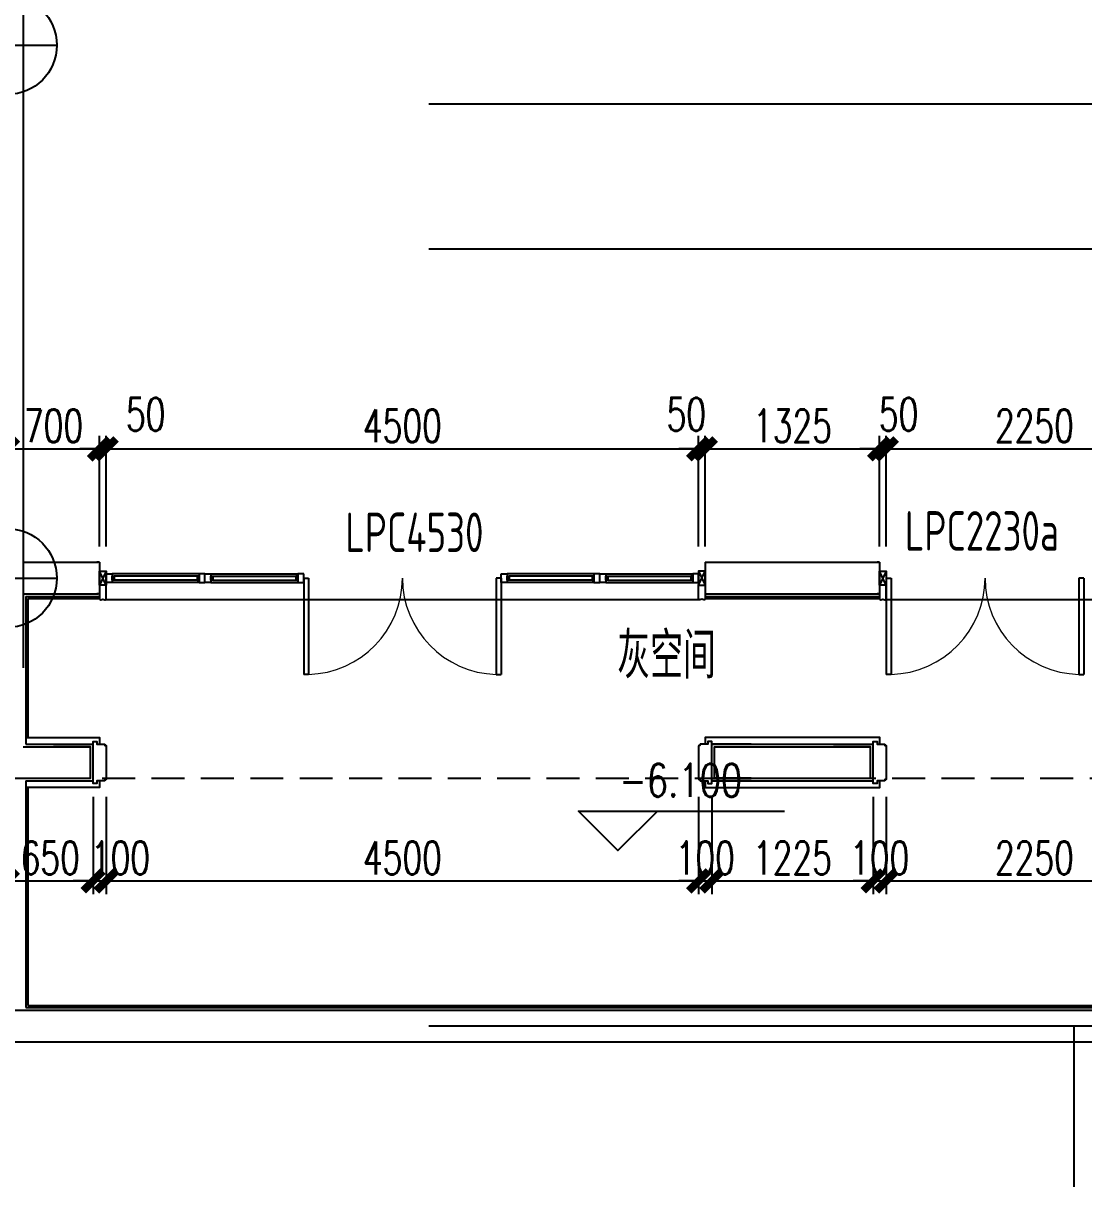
# Model space of a CAD drawing. Extents: x 296441 to 853063, y 459050 to 1117990.
# Drawn here: x 788943 to 796998, y 865610 to 874442 of the extents above; entities that cross this region are included whole.
import ezdxf

# ---------------------------------------------------------------- set-up
doc = ezdxf.new("R2010")
doc.units = 0
doc.header["$LTSCALE"] = 1000
doc.linetypes.add('20-GRID$0$CENTER2', pattern=[28.575, 19.05, -3.175, 3.175, -3.175])
doc.linetypes.add('BSMT-PLAN-BS01$0$$0$HIDDEN', pattern=[0.375, 0.25, -0.125])
for name, color, linetype in [('20-GRID$0$G-GRID', 8, '20-GRID$0$CENTER2'), ('20-PLAN-BS01-P$0$G-XREF', 2, 'Continuous'), ('BSMT-PLAN-BS01$0$A-WALL', 1, 'Continuous'), ('DZ-PLAN-MAIN-FL01$0$A-WIND-IDEN', 33, 'Continuous'), ('E-TEXT-BS01-20$0$A-ANNO-LEVL', 3, 'Continuous'), ('E-TEXT-BS01-20$0$A-ANNO-LEVL-TEXT', 255, 'Continuous'), ('E-TEXT-BS01-20$0$A-ROOM-IDEN', 4, 'Continuous'), ('E1-BS01-18-19$0$A-OVLK', 140, 'Continuous'), ('E1-BS01-18-19$0$A-WALL', 1, 'Continuous'), ('E1-BS01-18-19$0$A-WALL-FNSH', 6, 'Continuous'), ('E1-BS01-18-19$0$G-XREF', 2, 'Continuous'), ('E1-BS01-20$0$A-DOOR', 4, 'Continuous'), ('E1-BS01-20$0$A-FLOR', 23, 'Continuous'), ('E1-BS01-20$0$A-OVLK', 140, 'Continuous'), ('E1-BS01-20$0$A-SECT-WIND', 155, 'Continuous'), ('E1-BS01-20$0$A-SECT-WOOD', 17, 'Continuous'), ('E1-BS01-20$0$A-WALL', 1, 'Continuous'), ('E1-BS01-20$0$A-WALL-FNSH', 6, 'Continuous'), ('E1-BS01-20$0$G-XREF', 2, 'Continuous'), ('G-BS01-20$0$A-OVLK', 140, 'Continuous'), ('G-BS01-20$0$A-WALL-FNSH', 6, 'Continuous'), ('G-XREF', 2, 'Continuous'), ('menchuangtao1$0$A-DETL-STONE', 42, 'Continuous'), ('menchuangtao1$0$A-WALL', 1, 'Continuous'), ('menchuangtao1$0$A_CUR_FRAME', 112, 'Continuous'), ('mentao100$0$A-SECT-FNSH', 6, 'Continuous'), ('mentao100$0$A-SECT-STONE', 42, 'Continuous'), ('mentao100$0$A-WALL', 1, 'Continuous'), ('ZT0_默认图层-----PM、LM、DY、JD', 7, 'Continuous'), ('ZT1_Dim---标注---PM、LM、DY、JD', 252, 'Continuous')]:
    doc.layers.add(name, color=color, linetype=linetype)
doc.layers.add('E-TEXT-BS01-20$0$A-ANNO-NPLT', color=215, linetype='Continuous', plot=False)
doc.layers.add('G-BS01-20$0$A-ANNO-NPLT', color=215, linetype='Continuous', plot=False)
doc.styles.add('E-TEXT-BS01-20$0$GOA_01_thin_0.75', font='romans.shx', dxfattribs={"width": 0.75, "bigfont": 'hzdx.shx'})
doc.styles.get("Standard").update_dxf_attribs({"font": 'gbenor.shx', "bigfont": 'gbcbig.shx'})
doc.styles.add('ZT-DIMSTYLE', font='ROMANS.shx', dxfattribs={"width": 0.7, "bigfont": 'CHINESE.shx'})
doc.dimstyles.new('ZT-DIM100', dxfattribs={"dimscale": 100, "dimtxt": 2.5, "dimasz": 1.5, "dimexe": 1, "dimexo": 1, "dimgap": 0.5, "dimtad": 1, "dimdec": 0, "dimdsep": 46, "dimtxsty": 'ZT-DIMSTYLE', "dimblk": 'ARCHTICK', "dimcen": 2.5, "dimclrd": 175, "dimclre": 175, "dimclrt": 7, "dimazin": 2, "dimtfac": 1, "dimtix": 1, "dimtmove": 2, "dimatfit": 3, "dimfxl": 0, "dimarcsym": 0})

# ---------------------------------------------------------------- blocks, each defined once
blk = doc.blocks.new('E1-BS01-20$0$B-PLAN-FL01$0$$DorLib2D$00000002')
for p, q in [((-0.5, 0), (-0.5, 0.4875)), ((-0.475, 0.4875), (-0.5, 0.4875)), ((-0.475, 0), (-0.475, 0.4875)), ((0.475, 0), (0.475, 0.4875)), ((0.475, 0.4875), (0.5, 0.4875)), ((0.5, 0), (0.5, 0.4875)), ((-0.5, 0), (-0.475, 0)), ((0.5, 0), (0.475, 0))]:
    blk.add_line(p, q)
at = {"lineweight": 13}
for centre, start, end in [((-0.4875, 0), 0, 88.53072), ((0.4875, 0), 91.46928, 180)]:
    blk.add_arc(centre, 0.4875, start, end, dxfattribs=at)
blk = doc.blocks.new('E1-BS01-20$0$750----DDDD')
at = {"layer": 'E1-BS01-20$0$A-SECT-WIND'}
for p, q in [((45, 32.5), (705, 32.5)), ((60, 15), (690, 15)), ((45, -32.5), (705, -32.5)), ((60, -15), (690, -15))]:
    blk.add_line(p, q, dxfattribs=at)
at = {"layer": 'E1-BS01-20$0$A-SECT-WOOD'}
for points in [[(0, 32.5), (45, 32.5), (45, -32.5), (0, -32.5)], [(60, 15), (60, -15), (45, -15), (45, 15)], [(690, 15), (690, -15), (705, -15), (705, 15)], [(750, 32.5), (705, 32.5), (705, -32.5), (750, -32.5)]]:
    blk.add_lwpolyline(points, close=True, dxfattribs=at)
blk = doc.blocks.new('menchuangtao1')
at = {"layer": 'menchuangtao1$0$A-DETL-STONE'}
blk.add_lwpolyline([(-10, -52.5), (-10, -159.2, -0.471625), (-15, -162.1, -0.528396), (-19.5, -164.7, 0.241692), (-50.5, -164.7, -0.528396), (-55, -162.1, -0.471625), (-60, -159.2), (-60, -52.5)], format="xyb", close=True, dxfattribs=at)
at = {"layer": 'menchuangtao1$0$A-WALL'}
for p, q in [((-10, 120), (-10, -120)), ((-10, 120), (10, 120)), ((-10, -120), (10, -120))]:
    blk.add_line(p, q, dxfattribs=at)
at = {"layer": 'menchuangtao1$0$A_CUR_FRAME'}
for p, q in [((-60, -52.5), (-10, 52.5)), ((-60, 52.5), (-10, -52.5))]:
    blk.add_line(p, q, dxfattribs=at)
blk.add_lwpolyline([(-10, -52.5), (-10, 52.5), (-60, 52.5), (-60, -52.5)], close=True, dxfattribs=at)
blk = doc.blocks.new('E-TEXT-BS01-20$0$A$C6F811121')
for p, q in [((0, -750), (0, 750)), ((-750, 0), (750, 0))]:
    blk.add_line(p, q)
blk.add_circle((0, 0), 750)
blk = doc.blocks.new('E-TEXT-BS01-20')
at = {"layer": 'E-TEXT-BS01-20$0$A-ANNO-LEVL'}
blk.add_lwpolyline([(4937.2, -5813.7), (4637.2, -6113.7), (4337.2, -5813.7), (5903.3, -5813.7)], dxfattribs=at)
at = {"layer": 'E-TEXT-BS01-20$0$A-ANNO-NPLT', "xscale": 0.5, "yscale": 0.5, "zscale": 0.5}
blk.add_blockref('E-TEXT-BS01-20$0$A$C6F811121', (0, 0), dxfattribs=at)
at = {"layer": 'E-TEXT-BS01-20$0$A-ANNO-LEVL-TEXT', "style": 'E-TEXT-BS01-20$0$GOA_01_thin_0.75', "width": 0.75}
blk.add_text('-6.100', height=250, dxfattribs=at).set_placement((4647.4, -5705.4))
at = {"layer": 'E-TEXT-BS01-20$0$A-ROOM-IDEN', "style": 'E-TEXT-BS01-20$0$GOA_01_thin_0.75', "width": 0.75}
blk.add_text('灰空间', height=350, dxfattribs=at).set_placement((4632, -4808.2))
blk = doc.blocks.new('G-BS01-20$0$A$C6F811121')
for p, q in [((0, -750), (0, 750)), ((-750, 0), (750, 0))]:
    blk.add_line(p, q)
blk.add_circle((0, 0), 750)
blk = doc.blocks.new('YQ121111477')
at = {"layer": '20-GRID$0$G-GRID'}
for p, q in [((-4674.1, 8220.2, 0), (82140, 8220.2, 0)), ((-4674.1, 7120.2, 0), (82140, 7120.2, 0)), ((-4674.1, 1220.2), (82140, 1220.2)), ((28800, 1220.2), (28800, 0))]:
    blk.add_line(p, q, dxfattribs=at)
at = {"layer": 'BSMT-PLAN-BS01$0$A-WALL', "color": 1}
blk.add_line((20820, 4800.2, 0.5), (20820, 3940.2, 0.5), dxfattribs=at)
at = {"layer": 'BSMT-PLAN-BS01$0$A-WALL', "color": 5, "linetype": 'BSMT-PLAN-BS01$0$$0$HIDDEN'}
blk.add_line((9420, 3100.2, -0.4), (68580, 3100.2, -0.4), dxfattribs=at)
at = {"layer": 'BSMT-PLAN-BS01$0$A-WALL', "color": 1, "elevation": -1.1}
for points in [[(9420, 1340.2), (68580, 1340.2)], [(9180, 1100.2), (68820, 1100.2)]]:
    blk.add_lwpolyline(points, dxfattribs=at)
at = {"layer": 'E1-BS01-20$0$A-FLOR'}
for p, q in [((25959, 4455.2, 0), (21441, 4455.2, 0)), ((29625, 4455.2, 0), (27375, 4455.2, 0))]:
    blk.add_line(p, q, dxfattribs=at)
at = {"layer": 'E1-BS01-20$0$A-OVLK'}
for p, q in [((20855, 4465.2, 0), (21400, 4465.2, 0)), ((26000, 4465.2, 0), (27325, 4465.2, 0))]:
    blk.add_line(p, q, dxfattribs=at)
at = {"layer": 'E1-BS01-20$0$A-WALL'}
for p, q in [((20820, 15840.2, 0), (20820, 4740.2, 0)), ((20820, 4740.2, 0), (21390, 4740.2, 0)), ((26010, 4740.2, 0), (27315, 4740.2, 0)), ((20820, 4500.2, 0), (21390, 4500.2, 0)), ((26010, 4500.2, 0), (27315, 4500.2, 0))]:
    blk.add_line(p, q, dxfattribs=at)
at = {"layer": 'E1-BS01-20$0$A-WALL-FNSH'}
for p, q in [((20840, 4480.2, 0), (21400, 4480.2, 0)), ((26000, 4480.2, 0), (27325, 4480.2, 0))]:
    blk.add_line(p, q, dxfattribs=at)
at = {"extrusion": (0, 0, -1), "zscale": -1}
for p in [(-22200, 4620.2, 0), (-25200, 4620.2, 0)]:
    blk.add_blockref('E1-BS01-20$0$750----DDDD', p, dxfattribs=at)
for p in [(22200, 4620.2, 0), (25200, 4620.2, 0)]:
    blk.add_blockref('E1-BS01-20$0$750----DDDD', p)
at = {"layer": '20-PLAN-BS01-P$0$G-XREF'}
blk.add_blockref('E-TEXT-BS01-20', (20700, 8665.9, 0), dxfattribs=at)
at = {"layer": 'E1-BS01-20$0$A-DOOR', "xscale": 1500, "yscale": 1500, "zscale": 1500, "rotation": 180}
for p in [(23700, 4620.2, 0), (28125, 4620.2, 0)]:
    blk.add_blockref('E1-BS01-20$0$B-PLAN-FL01$0$$DorLib2D$00000002', p, dxfattribs=at)
at = {"layer": 'E1-BS01-20$0$G-XREF', "extrusion": (0, 0, -1), "zscale": -1}
for p in [(-21390, 4620.2, 0), (-27314.9, 4620.2, 0)]:
    blk.add_blockref('menchuangtao1', p, dxfattribs=at)
at = {"layer": 'E1-BS01-20$0$G-XREF'}
blk.add_blockref('menchuangtao1', (26010.1, 4620.2, 0), dxfattribs=at)
at = {"layer": 'G-BS01-20$0$A-ANNO-NPLT', "xscale": 0.5, "yscale": 0.5, "zscale": 0.5}
blk.add_blockref('G-BS01-20$0$A$C6F811121', (20700, 4620.2, 0), dxfattribs=at)
blk = doc.blocks.new('mentao100')
at = {"layer": 'mentao100$0$A-SECT-FNSH'}
for p, q in [((-280, 140), (20, 140)), ((-280, -140), (20, -140))]:
    blk.add_line(p, q, dxfattribs=at)
at = {"layer": 'mentao100$0$A-SECT-STONE', "ltscale": 0.1}
blk.add_lwpolyline([(20, 140), (20, 160), (50, 160), (50, 140), (105, 140, -0.414214), (110, 135), (110, 130), (115, 130, -0.414165), (120, 125), (120, 97.7), (120, -125, -0.414165), (115, -130), (110, -130), (110, -135, -0.414214), (105, -140), (50, -140), (50, -160), (20, -160), (20, -140)], format="xyb", close=True, dxfattribs=at)
at = {"layer": 'mentao100$0$A-WALL'}
blk.add_lwpolyline([(-280, -120), (0, -120), (0, 120), (-280, 120)], dxfattribs=at)
blk = doc.blocks.new('YQ1230160300')
at = {"layer": 'E1-BS01-18-19$0$A-OVLK'}
for points, elevation in [([(20, 2070), (580, 2070), (580, 2020)], 0), ([(6505, 2020), (6505, 2070), (5180.1, 2070), (5180.1, 2020)], 1.1), ([(9340, 2070), (8855.1, 2070), (8855.1, 2020)], 1.1), ([(580, 1740), (580, 1690), (20, 1690)], 0), ([(5180.1, 1740), (5180.1, 1690), (6505, 1690), (6505, 1740)], 1.1), ([(8855.1, 1740), (8855.1, 1690), (9340, 1690)], 1.1)]:
    blk.add_lwpolyline(points, dxfattribs=dict(at, elevation=elevation))
at = {"layer": 'E1-BS01-18-19$0$A-WALL'}
for p, q in [((0, 2000, 0), (510, 2000, 1.1)), ((5250.1, 2000, 1.1), (6435, 2000, 1.1)), ((9360, 2000, 0), (8925.1, 2000, 1.1)), ((0, 1760, 0), (510, 1760, 1.1)), ((5250.1, 1760, 1.1), (6435, 1760, 1.1)), ((9360, 1760, 0), (8925.1, 1760, 1.1))]:
    blk.add_line(p, q, dxfattribs=at)
at = {"layer": 'E1-BS01-18-19$0$A-WALL-FNSH'}
for p, q in [((20, 3140, 0), (20, 2020, 0)), ((20, 2020, 0), (530, 2020, 1.1)), ((5230.1, 2020, 1.1), (6455, 2020, 1.1)), ((9340, 2020, 0), (8905.1, 2020, 1.1)), ((20, 1740, 0), (530, 1740, 1.1)), ((20, 1740), (20, 20)), ((5230.1, 1740, 1.1), (6455, 1740, 1.1)), ((9340, 1740, 0), (8905.1, 1740, 1.1)), ((9340, 1740, 0), (9340, 20, -1.1)), ((20, 20, -1), (9340, 20, -1.1))]:
    blk.add_line(p, q, dxfattribs=at)
at = {"layer": 'G-BS01-20$0$A-OVLK'}
for p, q in [((35, 3125, 0), (35, 2070, 0)), ((70, 3125, 0), (35, 3125, 0)), ((9325, 3125, 0), (9325, 2070, 0)), ((35, 1690), (35, 35)), ((9325, 1690, 0), (9325, 35, -1.1)), ((35, 35, -1), (9325, 35, -1.1))]:
    blk.add_line(p, q, dxfattribs=at)
at = {"layer": 'G-BS01-20$0$A-WALL-FNSH'}
blk.add_line((9340, 3140, 0), (9340, 2020, 0), dxfattribs=at)
at = {"layer": 'E1-BS01-18-19$0$G-XREF'}
for p in [(510, 1880, 1.1), (6435, 1880, 1.1)]:
    blk.add_blockref('mentao100', p, dxfattribs=at)
at = {"layer": 'E1-BS01-18-19$0$G-XREF', "extrusion": (0, 0, -1), "zscale": -1}
blk.add_blockref('mentao100', (-5250.1, 1880, -1.1), dxfattribs=at)
at = {"layer": 'E1-BS01-18-19$0$G-XREF', "xscale": -1}
blk.add_blockref('mentao100', (8925.1, 1880, 1.1), dxfattribs=at)
blk = doc.blocks.new('_ArchTick')
at = {"color": 0, "linetype": 'ByBlock', "const_width": 0.4}
blk.add_lwpolyline([(-0.5, -0.5), (0.5, 0.5)], dxfattribs=at)
blk = doc.blocks.new('*D1686')
at = {"layer": 'Defpoints', "color": 0, "ltscale": 1000, "transparency": 16777216}
for p in [(19775.1, 861), (17524.9, 20), (19775.1, 20)]:
    blk.add_point(p, dxfattribs=at)
at = {"layer": 'ZT1_Dim---标注---PM、LM、DY、JD', "color": 175, "linetype": 'ByBlock', "lineweight": -2, "ltscale": 1000, "transparency": 16777216}
for p, q in [((17524.9, 120), (17524.9, 961)), ((19775.1, 120), (19775.1, 961)), ((17524.9, 861), (19775.1, 861))]:
    blk.add_line(p, q, dxfattribs=at)
at = {"layer": 'ZT1_Dim---标注---PM、LM、DY、JD', "color": 175, "lineweight": -2, "ltscale": 1000, "transparency": 16777216, "xscale": 150, "yscale": 150, "zscale": 150, "rotation": 180}
blk.add_blockref('_ArchTick', (17524.9, 861), dxfattribs=at)
at = {"layer": 'ZT1_Dim---标注---PM、LM、DY、JD', "color": 175, "lineweight": -2, "ltscale": 1000, "transparency": 16777216, "xscale": 150, "yscale": 150, "zscale": 150}
blk.add_blockref('_ArchTick', (19775.1, 861), dxfattribs=at)
at = {"layer": 'ZT1_Dim---标注---PM、LM、DY、JD', "color": 7, "ltscale": 1000, "transparency": 16777216, "insert": (18650, 1036), "char_height": 250, "attachment_point": 5, "style": 'ZT-DIMSTYLE'}
blk.add_mtext('2250', dxfattribs=at)
blk = doc.blocks.new('*D1687')
at = {"layer": 'Defpoints', "color": 0, "ltscale": 1000, "transparency": 16777216}
for p in [(17524.9, 861), (17474.9, 20), (17524.9, 20)]:
    blk.add_point(p, dxfattribs=at)
at = {"layer": 'ZT1_Dim---标注---PM、LM、DY、JD', "color": 175, "linetype": 'ByBlock', "lineweight": -2, "ltscale": 1000, "transparency": 16777216}
for p, q in [((17474.9, 120), (17474.9, 961)), ((17524.9, 120), (17524.9, 961)), ((17474.9, 861), (17324.9, 861)), ((17474.9, 861), (17524.9, 861)), ((17524.9, 861), (17674.9, 861))]:
    blk.add_line(p, q, dxfattribs=at)
at = {"layer": 'ZT1_Dim---标注---PM、LM、DY、JD', "color": 175, "lineweight": -2, "ltscale": 1000, "transparency": 16777216, "xscale": 150, "yscale": 150, "zscale": 150}
blk.add_blockref('_ArchTick', (17474.9, 861), dxfattribs=at)
at = {"layer": 'ZT1_Dim---标注---PM、LM、DY、JD', "color": 175, "lineweight": -2, "ltscale": 1000, "transparency": 16777216, "xscale": 150, "yscale": 150, "zscale": 150, "rotation": 180}
blk.add_blockref('_ArchTick', (17524.9, 861), dxfattribs=at)
at = {"layer": 'ZT1_Dim---标注---PM、LM、DY、JD', "color": 7, "ltscale": 1000, "transparency": 16777216, "insert": (17618.7, 1123.5), "char_height": 250, "attachment_point": 5, "style": 'ZT-DIMSTYLE'}
blk.add_mtext('50', dxfattribs=at)
blk = doc.blocks.new('*D1688')
at = {"layer": 'Defpoints', "color": 0, "ltscale": 1000, "transparency": 16777216}
for p in [(17474.9, 861), (16150.1, 20), (17474.9, 20)]:
    blk.add_point(p, dxfattribs=at)
at = {"layer": 'ZT1_Dim---标注---PM、LM、DY、JD', "color": 175, "linetype": 'ByBlock', "lineweight": -2, "ltscale": 1000, "transparency": 16777216}
for p, q in [((16150.1, 120), (16150.1, 961)), ((17474.9, 120), (17474.9, 961)), ((16150.1, 861), (17474.9, 861))]:
    blk.add_line(p, q, dxfattribs=at)
at = {"layer": 'ZT1_Dim---标注---PM、LM、DY、JD', "color": 175, "lineweight": -2, "ltscale": 1000, "transparency": 16777216, "xscale": 150, "yscale": 150, "zscale": 150, "rotation": 180}
blk.add_blockref('_ArchTick', (16150.1, 861), dxfattribs=at)
at = {"layer": 'ZT1_Dim---标注---PM、LM、DY、JD', "color": 175, "lineweight": -2, "ltscale": 1000, "transparency": 16777216, "xscale": 150, "yscale": 150, "zscale": 150}
blk.add_blockref('_ArchTick', (17474.9, 861), dxfattribs=at)
at = {"layer": 'ZT1_Dim---标注---PM、LM、DY、JD', "color": 7, "ltscale": 1000, "transparency": 16777216, "insert": (16812.5, 1036), "char_height": 250, "attachment_point": 5, "style": 'ZT-DIMSTYLE'}
blk.add_mtext('1325', dxfattribs=at)
blk = doc.blocks.new('*D1689')
at = {"layer": 'Defpoints', "color": 0, "ltscale": 1000, "transparency": 16777216}
for p in [(16150.1, 861), (16100.1, 20), (16150.1, 20)]:
    blk.add_point(p, dxfattribs=at)
at = {"layer": 'ZT1_Dim---标注---PM、LM、DY、JD', "color": 175, "linetype": 'ByBlock', "lineweight": -2, "ltscale": 1000, "transparency": 16777216}
for p, q in [((16100.1, 120), (16100.1, 961)), ((16150.1, 120), (16150.1, 961)), ((16100.1, 861), (15950.1, 861)), ((16100.1, 861), (16150.1, 861)), ((16150.1, 861), (16300.1, 861))]:
    blk.add_line(p, q, dxfattribs=at)
at = {"layer": 'ZT1_Dim---标注---PM、LM、DY、JD', "color": 175, "lineweight": -2, "ltscale": 1000, "transparency": 16777216, "xscale": 150, "yscale": 150, "zscale": 150}
blk.add_blockref('_ArchTick', (16100.1, 861), dxfattribs=at)
at = {"layer": 'ZT1_Dim---标注---PM、LM、DY、JD', "color": 175, "lineweight": -2, "ltscale": 1000, "transparency": 16777216, "xscale": 150, "yscale": 150, "zscale": 150, "rotation": 180}
blk.add_blockref('_ArchTick', (16150.1, 861), dxfattribs=at)
at = {"layer": 'ZT1_Dim---标注---PM、LM、DY、JD', "color": 7, "ltscale": 1000, "transparency": 16777216, "insert": (16006.2, 1123.5), "char_height": 250, "attachment_point": 5, "style": 'ZT-DIMSTYLE'}
blk.add_mtext('50', dxfattribs=at)
blk = doc.blocks.new('*D1690')
at = {"layer": 'Defpoints', "color": 0, "ltscale": 1000, "transparency": 16777216}
for p in [(16100.1, 861), (11600, 20), (16100.1, 20)]:
    blk.add_point(p, dxfattribs=at)
at = {"layer": 'ZT1_Dim---标注---PM、LM、DY、JD', "color": 175, "linetype": 'ByBlock', "lineweight": -2, "ltscale": 1000, "transparency": 16777216}
for p, q in [((11600, 120), (11600, 961)), ((16100.1, 120), (16100.1, 961)), ((11600, 861), (16100.1, 861))]:
    blk.add_line(p, q, dxfattribs=at)
at = {"layer": 'ZT1_Dim---标注---PM、LM、DY、JD', "color": 175, "lineweight": -2, "ltscale": 1000, "transparency": 16777216, "xscale": 150, "yscale": 150, "zscale": 150, "rotation": 180}
blk.add_blockref('_ArchTick', (11600, 861), dxfattribs=at)
at = {"layer": 'ZT1_Dim---标注---PM、LM、DY、JD', "color": 175, "lineweight": -2, "ltscale": 1000, "transparency": 16777216, "xscale": 150, "yscale": 150, "zscale": 150}
blk.add_blockref('_ArchTick', (16100.1, 861), dxfattribs=at)
at = {"layer": 'ZT1_Dim---标注---PM、LM、DY、JD', "color": 7, "ltscale": 1000, "transparency": 16777216, "insert": (13850, 1036), "char_height": 250, "attachment_point": 5, "style": 'ZT-DIMSTYLE'}
blk.add_mtext('4500', dxfattribs=at)
blk = doc.blocks.new('*D1691')
at = {"layer": 'Defpoints', "color": 0, "ltscale": 1000, "transparency": 16777216}
for p in [(11600, 861), (11550, 20), (11600, 20)]:
    blk.add_point(p, dxfattribs=at)
at = {"layer": 'ZT1_Dim---标注---PM、LM、DY、JD', "color": 175, "linetype": 'ByBlock', "lineweight": -2, "ltscale": 1000, "transparency": 16777216}
for p, q in [((11550, 120), (11550, 961)), ((11600, 120), (11600, 961)), ((11550, 861), (11400, 861)), ((11550, 861), (11600, 861)), ((11600, 861), (11750, 861))]:
    blk.add_line(p, q, dxfattribs=at)
at = {"layer": 'ZT1_Dim---标注---PM、LM、DY、JD', "color": 175, "lineweight": -2, "ltscale": 1000, "transparency": 16777216, "xscale": 150, "yscale": 150, "zscale": 150}
blk.add_blockref('_ArchTick', (11550, 861), dxfattribs=at)
at = {"layer": 'ZT1_Dim---标注---PM、LM、DY、JD', "color": 175, "lineweight": -2, "ltscale": 1000, "transparency": 16777216, "xscale": 150, "yscale": 150, "zscale": 150, "rotation": 180}
blk.add_blockref('_ArchTick', (11600, 861), dxfattribs=at)
at = {"layer": 'ZT1_Dim---标注---PM、LM、DY、JD', "color": 7, "ltscale": 1000, "transparency": 16777216, "insert": (11900, 1123.5), "char_height": 250, "attachment_point": 5, "style": 'ZT-DIMSTYLE'}
blk.add_mtext('50', dxfattribs=at)
blk = doc.blocks.new('*D1692')
at = {"layer": 'Defpoints', "color": 0, "ltscale": 1000, "transparency": 16777216}
for p in [(11550, 861), (10850, 20), (11550, 20)]:
    blk.add_point(p, dxfattribs=at)
at = {"layer": 'ZT1_Dim---标注---PM、LM、DY、JD', "color": 175, "linetype": 'ByBlock', "lineweight": -2, "ltscale": 1000, "transparency": 16777216}
for p, q in [((10850, 120), (10850, 961)), ((11550, 120), (11550, 961)), ((10850, 861), (11550, 861))]:
    blk.add_line(p, q, dxfattribs=at)
at = {"layer": 'ZT1_Dim---标注---PM、LM、DY、JD', "color": 175, "lineweight": -2, "ltscale": 1000, "transparency": 16777216, "xscale": 150, "yscale": 150, "zscale": 150, "rotation": 180}
blk.add_blockref('_ArchTick', (10850, 861), dxfattribs=at)
at = {"layer": 'ZT1_Dim---标注---PM、LM、DY、JD', "color": 175, "lineweight": -2, "ltscale": 1000, "transparency": 16777216, "xscale": 150, "yscale": 150, "zscale": 150}
blk.add_blockref('_ArchTick', (11550, 861), dxfattribs=at)
at = {"layer": 'ZT1_Dim---标注---PM、LM、DY、JD', "color": 7, "ltscale": 1000, "transparency": 16777216, "insert": (11200, 1036), "char_height": 250, "attachment_point": 5, "style": 'ZT-DIMSTYLE'}
blk.add_mtext('700', dxfattribs=at)
blk = doc.blocks.new('*D1552')
at = {"layer": 'Defpoints', "color": 0, "ltscale": 1000, "transparency": 16777216}
for p in [(795498, 868670.6), (797748.2, 868670.6), (797748.2, 867931.8)]:
    blk.add_point(p, dxfattribs=at)
at = {"layer": 'ZT1_Dim---标注---PM、LM、DY、JD', "color": 175, "linetype": 'ByBlock', "lineweight": -2, "ltscale": 1000, "transparency": 16777216}
for p, q in [((795498, 868570.6), (795498, 867831.8)), ((797748.2, 868570.6), (797748.2, 867831.8))]:
    blk.add_line(p, q, dxfattribs=at)
at = {"layer": 'ZT1_Dim---标注---PM、LM、DY、JD', "color": 175, "lineweight": -2, "ltscale": 1000, "transparency": 16777216}
blk.add_line((795498, 867931.8), (797748.2, 867931.8), dxfattribs=at)
at = {"layer": 'ZT1_Dim---标注---PM、LM、DY、JD', "color": 175, "lineweight": -2, "ltscale": 1000, "transparency": 16777216, "xscale": 150, "yscale": 150, "zscale": 150, "rotation": 180}
blk.add_blockref('_ArchTick', (795498, 867931.8), dxfattribs=at)
at = {"layer": 'ZT1_Dim---标注---PM、LM、DY、JD', "color": 175, "lineweight": -2, "ltscale": 1000, "transparency": 16777216, "xscale": 150, "yscale": 150, "zscale": 150}
blk.add_blockref('_ArchTick', (797748.2, 867931.8), dxfattribs=at)
at = {"layer": 'ZT1_Dim---标注---PM、LM、DY、JD', "color": 7, "ltscale": 1000, "transparency": 16777216, "insert": (796623.1, 868106.8), "char_height": 250, "attachment_point": 5, "style": 'ZT-DIMSTYLE'}
blk.add_mtext('2250', dxfattribs=at)
blk = doc.blocks.new('*D1553')
at = {"layer": 'Defpoints', "color": 0, "ltscale": 1000, "transparency": 16777216}
for p in [(795398, 868670.6), (795498, 868670.6), (795498, 867931.8)]:
    blk.add_point(p, dxfattribs=at)
at = {"layer": 'ZT1_Dim---标注---PM、LM、DY、JD', "color": 175, "linetype": 'ByBlock', "lineweight": -2, "ltscale": 1000, "transparency": 16777216}
for p, q in [((795398, 868570.6), (795398, 867831.8)), ((795498, 868570.6), (795498, 867831.8))]:
    blk.add_line(p, q, dxfattribs=at)
at = {"layer": 'ZT1_Dim---标注---PM、LM、DY、JD', "color": 175, "lineweight": -2, "ltscale": 1000, "transparency": 16777216}
for p, q in [((795398, 867931.8), (795248, 867931.8)), ((795398, 867931.8), (795498, 867931.8)), ((795498, 867931.8), (795648, 867931.8))]:
    blk.add_line(p, q, dxfattribs=at)
at = {"layer": 'ZT1_Dim---标注---PM、LM、DY、JD', "color": 175, "lineweight": -2, "ltscale": 1000, "transparency": 16777216, "xscale": 150, "yscale": 150, "zscale": 150}
blk.add_blockref('_ArchTick', (795398, 867931.8), dxfattribs=at)
at = {"layer": 'ZT1_Dim---标注---PM、LM、DY、JD', "color": 175, "lineweight": -2, "ltscale": 1000, "transparency": 16777216, "xscale": 150, "yscale": 150, "zscale": 150, "rotation": 180}
blk.add_blockref('_ArchTick', (795498, 867931.8), dxfattribs=at)
at = {"layer": 'ZT1_Dim---标注---PM、LM、DY、JD', "color": 7, "ltscale": 1000, "transparency": 16777216, "insert": (795448, 868106.8), "char_height": 250, "attachment_point": 5, "style": 'ZT-DIMSTYLE'}
blk.add_mtext('100', dxfattribs=at)
blk = doc.blocks.new('*D1554')
at = {"layer": 'Defpoints', "color": 0, "ltscale": 1000, "transparency": 16777216}
for p in [(794173.2, 868670.6), (795398, 868670.6), (795398, 867931.8)]:
    blk.add_point(p, dxfattribs=at)
at = {"layer": 'ZT1_Dim---标注---PM、LM、DY、JD', "color": 175, "linetype": 'ByBlock', "lineweight": -2, "ltscale": 1000, "transparency": 16777216}
for p, q in [((794173.2, 868570.6), (794173.2, 867831.8)), ((795398, 868570.6), (795398, 867831.8))]:
    blk.add_line(p, q, dxfattribs=at)
at = {"layer": 'ZT1_Dim---标注---PM、LM、DY、JD', "color": 175, "lineweight": -2, "ltscale": 1000, "transparency": 16777216}
blk.add_line((794173.2, 867931.8), (795398, 867931.8), dxfattribs=at)
at = {"layer": 'ZT1_Dim---标注---PM、LM、DY、JD', "color": 175, "lineweight": -2, "ltscale": 1000, "transparency": 16777216, "xscale": 150, "yscale": 150, "zscale": 150, "rotation": 180}
blk.add_blockref('_ArchTick', (794173.2, 867931.8), dxfattribs=at)
at = {"layer": 'ZT1_Dim---标注---PM、LM、DY、JD', "color": 175, "lineweight": -2, "ltscale": 1000, "transparency": 16777216, "xscale": 150, "yscale": 150, "zscale": 150}
blk.add_blockref('_ArchTick', (795398, 867931.8), dxfattribs=at)
at = {"layer": 'ZT1_Dim---标注---PM、LM、DY、JD', "color": 7, "ltscale": 1000, "transparency": 16777216, "insert": (794785.6, 868106.8), "char_height": 250, "attachment_point": 5, "style": 'ZT-DIMSTYLE'}
blk.add_mtext('1225', dxfattribs=at)
blk = doc.blocks.new('*D1555')
at = {"layer": 'Defpoints', "color": 0, "ltscale": 1000, "transparency": 16777216}
for p in [(794073.2, 868670.6), (794173.2, 868670.6), (794173.2, 867931.8)]:
    blk.add_point(p, dxfattribs=at)
at = {"layer": 'ZT1_Dim---标注---PM、LM、DY、JD', "color": 175, "linetype": 'ByBlock', "lineweight": -2, "ltscale": 1000, "transparency": 16777216}
for p, q in [((794073.2, 868570.6), (794073.2, 867831.8)), ((794173.2, 868570.6), (794173.2, 867831.8))]:
    blk.add_line(p, q, dxfattribs=at)
at = {"layer": 'ZT1_Dim---标注---PM、LM、DY、JD', "color": 175, "lineweight": -2, "ltscale": 1000, "transparency": 16777216}
for p, q in [((794073.2, 867931.8), (793923.2, 867931.8)), ((794073.2, 867931.8), (794173.2, 867931.8)), ((794173.2, 867931.8), (794323.2, 867931.8))]:
    blk.add_line(p, q, dxfattribs=at)
at = {"layer": 'ZT1_Dim---标注---PM、LM、DY、JD', "color": 175, "lineweight": -2, "ltscale": 1000, "transparency": 16777216, "xscale": 150, "yscale": 150, "zscale": 150}
blk.add_blockref('_ArchTick', (794073.2, 867931.8), dxfattribs=at)
at = {"layer": 'ZT1_Dim---标注---PM、LM、DY、JD', "color": 175, "lineweight": -2, "ltscale": 1000, "transparency": 16777216, "xscale": 150, "yscale": 150, "zscale": 150, "rotation": 180}
blk.add_blockref('_ArchTick', (794173.2, 867931.8), dxfattribs=at)
at = {"layer": 'ZT1_Dim---标注---PM、LM、DY、JD', "color": 7, "ltscale": 1000, "transparency": 16777216, "insert": (794123.2, 868106.8), "char_height": 250, "attachment_point": 5, "style": 'ZT-DIMSTYLE'}
blk.add_mtext('100', dxfattribs=at)
blk = doc.blocks.new('*D1556')
at = {"layer": 'Defpoints', "color": 0, "ltscale": 1000, "transparency": 16777216}
for p in [(789573.1, 868670.6), (794073.2, 868670.6), (794073.2, 867931.8)]:
    blk.add_point(p, dxfattribs=at)
at = {"layer": 'ZT1_Dim---标注---PM、LM、DY、JD', "color": 175, "linetype": 'ByBlock', "lineweight": -2, "ltscale": 1000, "transparency": 16777216}
for p, q in [((789573.1, 868570.6), (789573.1, 867831.8)), ((794073.2, 868570.6), (794073.2, 867831.8))]:
    blk.add_line(p, q, dxfattribs=at)
at = {"layer": 'ZT1_Dim---标注---PM、LM、DY、JD', "color": 175, "lineweight": -2, "ltscale": 1000, "transparency": 16777216}
blk.add_line((789573.1, 867931.8), (794073.2, 867931.8), dxfattribs=at)
at = {"layer": 'ZT1_Dim---标注---PM、LM、DY、JD', "color": 175, "lineweight": -2, "ltscale": 1000, "transparency": 16777216, "xscale": 150, "yscale": 150, "zscale": 150, "rotation": 180}
blk.add_blockref('_ArchTick', (789573.1, 867931.8), dxfattribs=at)
at = {"layer": 'ZT1_Dim---标注---PM、LM、DY、JD', "color": 175, "lineweight": -2, "ltscale": 1000, "transparency": 16777216, "xscale": 150, "yscale": 150, "zscale": 150}
blk.add_blockref('_ArchTick', (794073.2, 867931.8), dxfattribs=at)
at = {"layer": 'ZT1_Dim---标注---PM、LM、DY、JD', "color": 7, "ltscale": 1000, "transparency": 16777216, "insert": (791823.1, 868106.8), "char_height": 250, "attachment_point": 5, "style": 'ZT-DIMSTYLE'}
blk.add_mtext('4500', dxfattribs=at)
blk = doc.blocks.new('*D1557')
at = {"layer": 'Defpoints', "color": 0, "ltscale": 1000, "transparency": 16777216}
for p in [(789473.1, 868670.6), (789573.1, 868670.6), (789573.1, 867931.8)]:
    blk.add_point(p, dxfattribs=at)
at = {"layer": 'ZT1_Dim---标注---PM、LM、DY、JD', "color": 175, "linetype": 'ByBlock', "lineweight": -2, "ltscale": 1000, "transparency": 16777216}
for p, q in [((789473.1, 868570.6), (789473.1, 867831.8)), ((789573.1, 868570.6), (789573.1, 867831.8))]:
    blk.add_line(p, q, dxfattribs=at)
at = {"layer": 'ZT1_Dim---标注---PM、LM、DY、JD', "color": 175, "lineweight": -2, "ltscale": 1000, "transparency": 16777216}
for p, q in [((789473.1, 867931.8), (789323.1, 867931.8)), ((789473.1, 867931.8), (789573.1, 867931.8)), ((789573.1, 867931.8), (789723.1, 867931.8))]:
    blk.add_line(p, q, dxfattribs=at)
at = {"layer": 'ZT1_Dim---标注---PM、LM、DY、JD', "color": 175, "lineweight": -2, "ltscale": 1000, "transparency": 16777216, "xscale": 150, "yscale": 150, "zscale": 150}
blk.add_blockref('_ArchTick', (789473.1, 867931.8), dxfattribs=at)
at = {"layer": 'ZT1_Dim---标注---PM、LM、DY、JD', "color": 175, "lineweight": -2, "ltscale": 1000, "transparency": 16777216, "xscale": 150, "yscale": 150, "zscale": 150, "rotation": 180}
blk.add_blockref('_ArchTick', (789573.1, 867931.8), dxfattribs=at)
at = {"layer": 'ZT1_Dim---标注---PM、LM、DY、JD', "color": 7, "ltscale": 1000, "transparency": 16777216, "insert": (789681.4, 868106.8), "char_height": 250, "attachment_point": 5, "style": 'ZT-DIMSTYLE'}
blk.add_mtext('100', dxfattribs=at)
blk = doc.blocks.new('*D1558')
at = {"layer": 'Defpoints', "color": 0, "ltscale": 1000, "transparency": 16777216}
for p in [(788823.1, 868670.6), (789473.1, 868670.6), (789473.1, 867931.8)]:
    blk.add_point(p, dxfattribs=at)
at = {"layer": 'ZT1_Dim---标注---PM、LM、DY、JD', "color": 175, "linetype": 'ByBlock', "lineweight": -2, "ltscale": 1000, "transparency": 16777216}
for p, q in [((788823.1, 868570.6), (788823.1, 867831.8)), ((789473.1, 868570.6), (789473.1, 867831.8))]:
    blk.add_line(p, q, dxfattribs=at)
at = {"layer": 'ZT1_Dim---标注---PM、LM、DY、JD', "color": 175, "lineweight": -2, "ltscale": 1000, "transparency": 16777216}
blk.add_line((788823.1, 867931.8), (789473.1, 867931.8), dxfattribs=at)
at = {"layer": 'ZT1_Dim---标注---PM、LM、DY、JD', "color": 175, "lineweight": -2, "ltscale": 1000, "transparency": 16777216, "xscale": 150, "yscale": 150, "zscale": 150, "rotation": 180}
blk.add_blockref('_ArchTick', (788823.1, 867931.8), dxfattribs=at)
at = {"layer": 'ZT1_Dim---标注---PM、LM、DY、JD', "color": 175, "lineweight": -2, "ltscale": 1000, "transparency": 16777216, "xscale": 150, "yscale": 150, "zscale": 150}
blk.add_blockref('_ArchTick', (789473.1, 867931.8), dxfattribs=at)
at = {"layer": 'ZT1_Dim---标注---PM、LM、DY、JD', "color": 7, "ltscale": 1000, "transparency": 16777216, "insert": (789148.1, 868106.8), "char_height": 250, "attachment_point": 5, "style": 'ZT-DIMSTYLE'}
blk.add_mtext('650', dxfattribs=at)
blk = doc.blocks.new('20200213130928')
at = {"layer": 'ZT1_Dim---标注---PM、LM、DY、JD', "ltscale": 1000}
for base, p1, p2, picture, middle in [((11600, 861), (11550, 20), (11600, 20), '*D1691', (11900, 1123.5)), ((16150.1, 861), (16100.1, 20), (16150.1, 20), '*D1689', (16006.2, 1123.5)), ((17524.9, 861), (17474.9, 20), (17524.9, 20), '*D1687', (17618.7, 1123.5))]:
    dim = blk.add_linear_dim(base=base, p1=p1, p2=p2, dimstyle='ZT-DIM100', dxfattribs=at)
    dim.commit()
    dim.dimension.update_dxf_attribs({"geometry": picture, "text_midpoint": middle, "dimtype": 128})
for base, p1, p2, picture, middle in [((11550, 861), (10850, 20), (11550, 20), '*D1692', (11200, 1036)), ((16100.1, 861), (11600, 20), (16100.1, 20), '*D1690', (13850, 1036)), ((17474.9, 861), (16150.1, 20), (17474.9, 20), '*D1688', (16812.5, 1036)), ((19775.1, 861), (17524.9, 20), (19775.1, 20), '*D1686', (18650, 1036))]:
    dim = blk.add_linear_dim(base=base, p1=p1, p2=p2, dimstyle='ZT-DIM100', dxfattribs=at)
    dim.commit()
    dim.dimension.update_dxf_attribs({"geometry": picture, "text_midpoint": middle})

msp = doc.modelspace()

# ---------------------------------------------------------------- block references
msp.add_blockref('YQ1230160300', (788943.1, 866950.6, -1.1))
at = {"layer": 'G-XREF'}
msp.add_blockref('YQ121111477', (768123.1, 865610.4), dxfattribs=at)
at = {"layer": 'ZT0_默认图层-----PM、LM、DY、JD', "ltscale": 5000}
msp.add_blockref('20200213130928', (777973.1, 870350.6, 0), dxfattribs=at)

# ---------------------------------------------------------------- texts
at = {"layer": 'DZ-PLAN-MAIN-FL01$0$A-WIND-IDEN', "color": 2, "width": 0.8}
for s, p in [('LPC2230a', (795639.7, 870438.9)), ('LPC4530', (791389.9, 870428))]:
    msp.add_text(s, height=300, dxfattribs=at).set_placement(p)

# ---------------------------------------------------------------- dimensions: what is measured, and where the dimension line sits
at = {"layer": 'ZT1_Dim---标注---PM、LM、DY、JD', "ltscale": 1000}
for base, p1, p2, picture, middle in [((789473.1, 867931.8), (788823.1, 868670.6), (789473.1, 868670.6), '*D1558', (789148.1, 868106.8)), ((794073.2, 867931.8), (789573.1, 868670.6), (794073.2, 868670.6), '*D1556', (791823.1, 868106.8)), ((794173.2, 867931.8), (794073.2, 868670.6), (794173.2, 868670.6), '*D1555', (794123.2, 868106.8)), ((795398, 867931.8), (794173.2, 868670.6), (795398, 868670.6), '*D1554', (794785.6, 868106.8)), ((795498, 867931.8), (795398, 868670.6), (795498, 868670.6), '*D1553', (795448, 868106.8)), ((797748.2, 867931.8), (795498, 868670.6), (797748.2, 868670.6), '*D1552', (796623.1, 868106.8))]:
    dim = msp.add_linear_dim(base=base, p1=p1, p2=p2, dimstyle='ZT-DIM100', override={"dimfxl": 200}, dxfattribs=at)
    dim.commit()
    dim.dimension.update_dxf_attribs({"geometry": picture, "text_midpoint": middle})
dim = msp.add_linear_dim(base=(789573.1, 867931.8), p1=(789473.1, 868670.6), p2=(789573.1, 868670.6), dimstyle='ZT-DIM100', override={"dimfxl": 200}, dxfattribs=at)
dim.commit()
dim.dimension.update_dxf_attribs({"geometry": '*D1557', "text_midpoint": (789681.4, 868106.8), "dimtype": 160})

doc.saveas('drawing.dxf')
